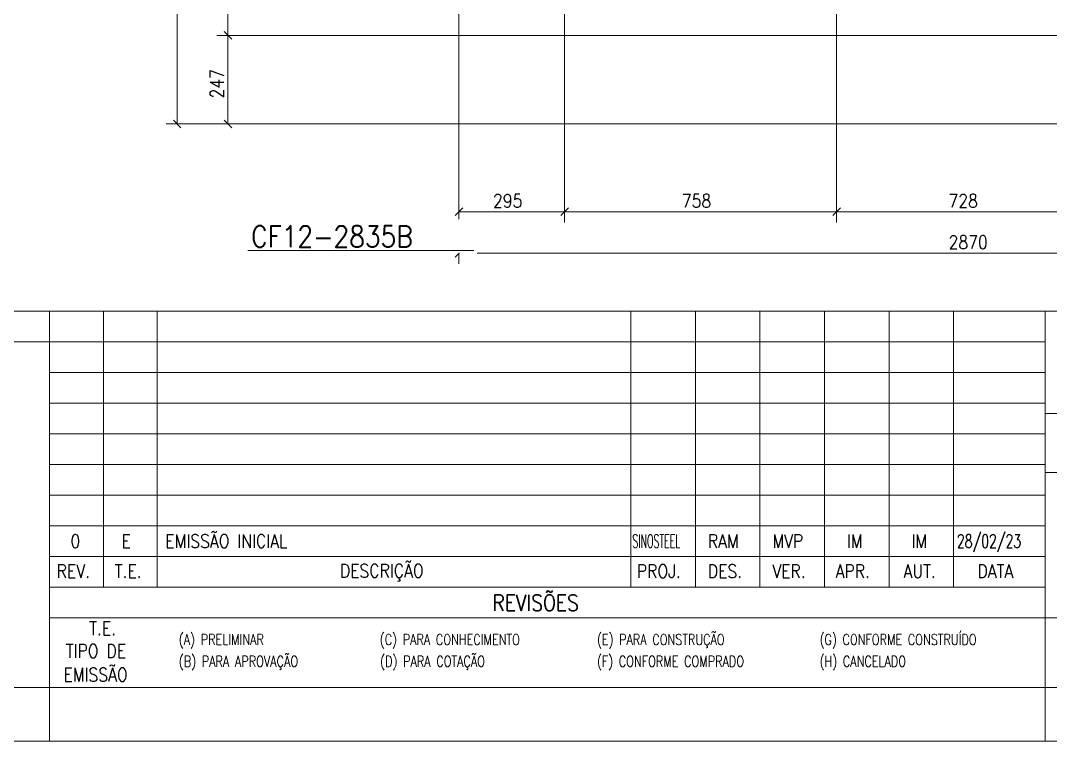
# Model space of a CAD drawing. Header units: millimetres. Extents: x 5 to 846, y 5 to 599.
# Drawn here: x 470.6 to 662, y 5 to 139 of the extents above; entities that cross this region are included whole.
import ezdxf

# ---------------------------------------------------------------- set-up
doc = ezdxf.new("R2010")
doc.units = ezdxf.units.MM
doc.linetypes.add('XKITLINE00', pattern=[0])
for name, color, linetype, lineweight in [('Cota', 4, 'Continuous', 0), ('Outro tipo de objeto', 7, 'Continuous', 0), ('Texto', 7, 'Continuous', 0)]:
    doc.layers.add(name, color=color, linetype=linetype, lineweight=lineweight)
doc.styles.add('ROMANS', font='ROMANS__.TTF')
doc.styles.add('SIMPLEX', font='SIMPLEX_.TTF')

# ---------------------------------------------------------------- blocks, each defined once
blk = doc.blocks.new('*A342')
at = {"layer": 'Cota', "color": 7, "linetype": 'XKITLINE00', "lineweight": 0}
for p, q in [((499.71, 119.82), (499.71, 283.14)), ((743.36, 119.82), (497.66, 119.82)), ((499, 120.52), (500.41, 119.11))]:
    blk.add_line(p, q, dxfattribs=at)
at = {"layer": 'Cota', "color": 3}
blk.add_point((499.71, 119.82), dxfattribs=at)
blk = doc.blocks.new('*A356')
at = {"layer": 'Cota', "color": 7, "linetype": 'XKITLINE00', "lineweight": 0}
for p, q in [((552.05, 283.14), (552.05, 102.1)), ((551.96, 95.7), (551.35, 95.08)), ((552.05, 95.7), (552.05, 93.79)), ((555.44, 95.79), (743.36, 95.79))]:
    blk.add_line(p, q, dxfattribs=at)
at = {"layer": 'Cota', "color": 3}
blk.add_point((552.05, 95.79), dxfattribs=at)
at = {"layer": 'Cota', "color": 3, "style": 'SIMPLEX', "width": 0.85}
blk.add_text('2870', height=2.5, dxfattribs=at).set_placement((643.06, 96.59))
blk = doc.blocks.new('*A359')
at = {"layer": 'Cota', "color": 7, "linetype": 'XKITLINE00', "lineweight": 0}
for p, q in [((552.05, 283.14), (552.05, 102.1)), ((571.69, 256.29), (571.69, 101.49)), ((552.76, 104.2), (551.35, 102.78)), ((552.05, 103.49), (571.69, 103.49)), ((572.4, 104.2), (570.98, 102.78))]:
    blk.add_line(p, q, dxfattribs=at)
at = {"layer": 'Cota', "color": 3}
for p in [(552.05, 103.49), (571.69, 103.49)]:
    blk.add_point(p, dxfattribs=at)
at = {"layer": 'Cota', "color": 3, "style": 'SIMPLEX', "width": 0.85}
blk.add_text('295', height=2.5, dxfattribs=at).set_placement((558.39, 104.29))
blk = doc.blocks.new('*A360')
at = {"layer": 'Cota', "color": 7, "linetype": 'XKITLINE00', "lineweight": 0}
for p, q in [((571.69, 256.29), (571.69, 101.49)), ((622.25, 212.33), (622.25, 101.49)), ((572.4, 104.2), (570.98, 102.78)), ((571.69, 103.49), (622.25, 103.49)), ((622.95, 104.2), (621.54, 102.78))]:
    blk.add_line(p, q, dxfattribs=at)
at = {"layer": 'Cota', "color": 3}
for p in [(571.69, 103.49), (622.25, 103.49)]:
    blk.add_point(p, dxfattribs=at)
at = {"layer": 'Cota', "color": 3, "style": 'SIMPLEX', "width": 0.85}
blk.add_text('758', height=2.5, dxfattribs=at).set_placement((593.49, 104.29))
blk = doc.blocks.new('*A361')
at = {"layer": 'Cota', "color": 7, "linetype": 'XKITLINE00', "lineweight": 0}
for p, q in [((622.25, 212.33), (622.25, 101.49)), ((670.8, 170.11), (670.8, 101.49)), ((622.95, 104.2), (621.54, 102.78)), ((622.25, 103.49), (670.8, 103.49)), ((671.51, 104.2), (670.09, 102.78))]:
    blk.add_line(p, q, dxfattribs=at)
at = {"layer": 'Cota', "color": 3}
for p in [(622.25, 103.49), (670.8, 103.49)]:
    blk.add_point(p, dxfattribs=at)
at = {"layer": 'Cota', "color": 3, "style": 'SIMPLEX', "width": 0.85}
blk.add_text('728', height=2.5, dxfattribs=at).set_placement((643.04, 104.29))
blk = doc.blocks.new('*A391')
at = {"layer": 'Texto', "color": 4, "linetype": 'XKITLINE00', "lineweight": 0}
blk.add_line((512.86, 96.3), (554.84, 96.3), dxfattribs=at)
at = {"layer": 'Texto', "color": 4, "style": 'ROMANS', "width": 0.85}
blk.add_text('CF12-2835B', height=4, dxfattribs=at).set_placement((513.46, 96.9))
blk = doc.blocks.new('*A396')
at = {"layer": 'Cota', "color": 7, "linetype": 'XKITLINE00', "lineweight": 0}
for p, q in [((670.8, 181.99), (507.1, 181.99)), ((508.44, 182.7), (509.86, 181.29)), ((509.15, 136.29), (509.15, 181.99)), ((723.36, 136.29), (507.1, 136.29)), ((508.44, 137), (509.86, 135.58))]:
    blk.add_line(p, q, dxfattribs=at)
at = {"layer": 'Cota', "color": 3}
for p in [(509.15, 181.99), (509.15, 136.29)]:
    blk.add_point(p, dxfattribs=at)
at = {"layer": 'Cota', "color": 3, "style": 'SIMPLEX', "width": 0.85}
blk.add_text('686', height=2.5, rotation=90.0002, dxfattribs=at).set_placement((508.35, 155.66))
blk = doc.blocks.new('*A397')
at = {"layer": 'Cota', "color": 7, "linetype": 'XKITLINE00', "lineweight": 0}
for p, q in [((723.36, 136.29), (507.1, 136.29)), ((508.44, 137), (509.86, 135.58)), ((509.15, 119.82), (509.15, 136.29)), ((741.75, 119.82), (507.1, 119.82)), ((508.44, 120.52), (509.86, 119.11))]:
    blk.add_line(p, q, dxfattribs=at)
at = {"layer": 'Cota', "color": 3}
for p in [(509.15, 136.29), (509.15, 119.82)]:
    blk.add_point(p, dxfattribs=at)
at = {"layer": 'Cota', "color": 3, "style": 'SIMPLEX', "width": 0.85}
blk.add_text('247', height=2.5, rotation=90.0002, dxfattribs=at).set_placement((508.35, 124.57))

msp = doc.modelspace()

# ---------------------------------------------------------------- linework, layer by layer
at = {"layer": 'Outro tipo de objeto', "color": 5, "linetype": 'XKITLINE00', "lineweight": 0}
for p, q in [((30, 85), (836, 85)), ((476, 15), (476, 85)), ((661, 15), (661, 85)), ((661, 66), (836, 66)), ((661, 55), (836, 55)), ((661, 28), (836, 28))]:
    msp.add_line(p, q, dxfattribs=at)
at = {"layer": 'Outro tipo de objeto', "color": 3, "linetype": 'XKITLINE00', "lineweight": 0}
for p, q in [((486, 33.7), (486, 85)), ((496, 33.7), (496, 85)), ((584, 85), (584, 33.7)), ((596, 85), (596, 33.7)), ((608, 85), (608, 33.7)), ((620, 85), (620, 33.7)), ((632, 85), (632, 33.7)), ((644, 85), (644, 33.7))]:
    msp.add_line(p, q, dxfattribs=at)
at = {"layer": 'Outro tipo de objeto', "color": 4, "linetype": 'XKITLINE00', "lineweight": 0}
for p, q in [((30, 79.3), (476, 79.3)), ((476, 39.4), (661, 39.4)), ((476, 33.7), (661, 33.7)), ((476, 28), (661, 28))]:
    msp.add_line(p, q, dxfattribs=at)
at = {"layer": 'Outro tipo de objeto', "color": 7, "linetype": 'XKITLINE00', "lineweight": 0}
for p, q in [((476, 79.3), (661, 79.3)), ((476, 73.6), (661, 73.6)), ((476, 67.9), (661, 67.9)), ((476, 62.2), (661, 62.2)), ((476, 56.5), (661, 56.5)), ((476, 50.8), (661, 50.8)), ((476, 45.1), (661, 45.1)), ((5.04, 5.04), (846, 5.04))]:
    msp.add_line(p, q, dxfattribs=at)
at = {"layer": 'Outro tipo de objeto', "color": 6, "linetype": 'XKITLINE00', "lineweight": 0}
msp.add_line((30, 15), (836, 15), dxfattribs=at)
at = {"layer": 'Outro tipo de objeto', "color": 2, "linetype": 'XKITLINE00', "lineweight": 0}
for p, q in [((476, 15), (476, 5)), ((661, 15), (661, 5))]:
    msp.add_line(p, q, dxfattribs=at)

# ---------------------------------------------------------------- block references
at = {"lineweight": 0}
for name in ['*A342', '*A356', '*A359', '*A360', '*A361', '*A396', '*A397', '*A391']:
    msp.add_blockref(name, (0, 0), dxfattribs=at)

# ---------------------------------------------------------------- texts
at = {"layer": 'Outro tipo de objeto', "color": 3}
for s, height, style, width, p in [('EMISSÃO INICIAL', 2.5, 'ROMANS', 0.85, (497.5, 41)), ('0', 2.5, 'ROMANS', 0.85, (479.88, 41)), ('E', 2.5, 'ROMANS', 0.85, (489.38, 41)), ('SINOSTEEL', 2.5, 'ROMANS', 0.51, (584.29, 41)), ('RAM', 2.5, 'ROMANS', 0.85, (598.32, 41)), ('MVP', 2.5, 'ROMANS', 0.85, (610.32, 41)), ('IM', 2.5, 'ROMANS', 0.85, (624.15, 41)), ('IM', 2.5, 'ROMANS', 0.85, (636.15, 41)), ('28/02/23', 2.5, 'ROMANS', 0.68, (644.6, 41)), ('(A) PRELIMINAR', 2, 'SIMPLEX', 0.765, (500.02, 22.95)), ('(C) PARA CONHECIMENTO', 2, 'SIMPLEX', 0.765, (537.36, 22.95)), ('(E) PARA CONSTRUÇÃO', 2, 'SIMPLEX', 0.765, (577.71, 22.95)), ('(G) CONFORME CONSTRUÍDO', 2, 'SIMPLEX', 0.765, (619.09, 22.95)), ('(B) PARA APROVAÇÃO', 2, 'SIMPLEX', 0.765, (500.02, 18.89)), ('(D) PARA COTAÇÃO', 2, 'SIMPLEX', 0.765, (537.43, 18.89)), ('(F) CONFORME COMPRADO', 2, 'SIMPLEX', 0.765, (577.71, 18.89)), ('(H) CANCELADO', 2, 'SIMPLEX', 0.765, (619.09, 18.89))]:
    msp.add_text(s, height=height, dxfattribs=dict(at, style=style, width=width)).set_placement(p)
at = {"layer": 'Outro tipo de objeto', "color": 4, "style": 'SIMPLEX', "width": 0.85}
for s, p in [('DESCRIÇÃO', (529.94, 35.48)), ('REV.', (477.31, 35.41)), ('T.E.', (488.09, 35.41)), ('PROJ.', (585.12, 35.41)), ('DES.', (598.31, 35.41)), ('VER.', (610.31, 35.41)), ('APR.', (622.07, 35.41)), ('AUT.', (634.69, 35.41)), ('DATA', (648.42, 35.41)), ('T.E.', (483.34, 24.77)), ('TIPO DE', (479, 20.57)), ('EMISSÃO', (478.58, 16.17))]:
    msp.add_text(s, height=2.5, dxfattribs=at).set_placement(p)
at = {"layer": 'Outro tipo de objeto', "color": 5, "style": 'SIMPLEX', "width": 0.85}
msp.add_text('REVISÕES', height=3, dxfattribs=at).set_placement((558.29, 29.29))

doc.saveas('drawing.dxf')
